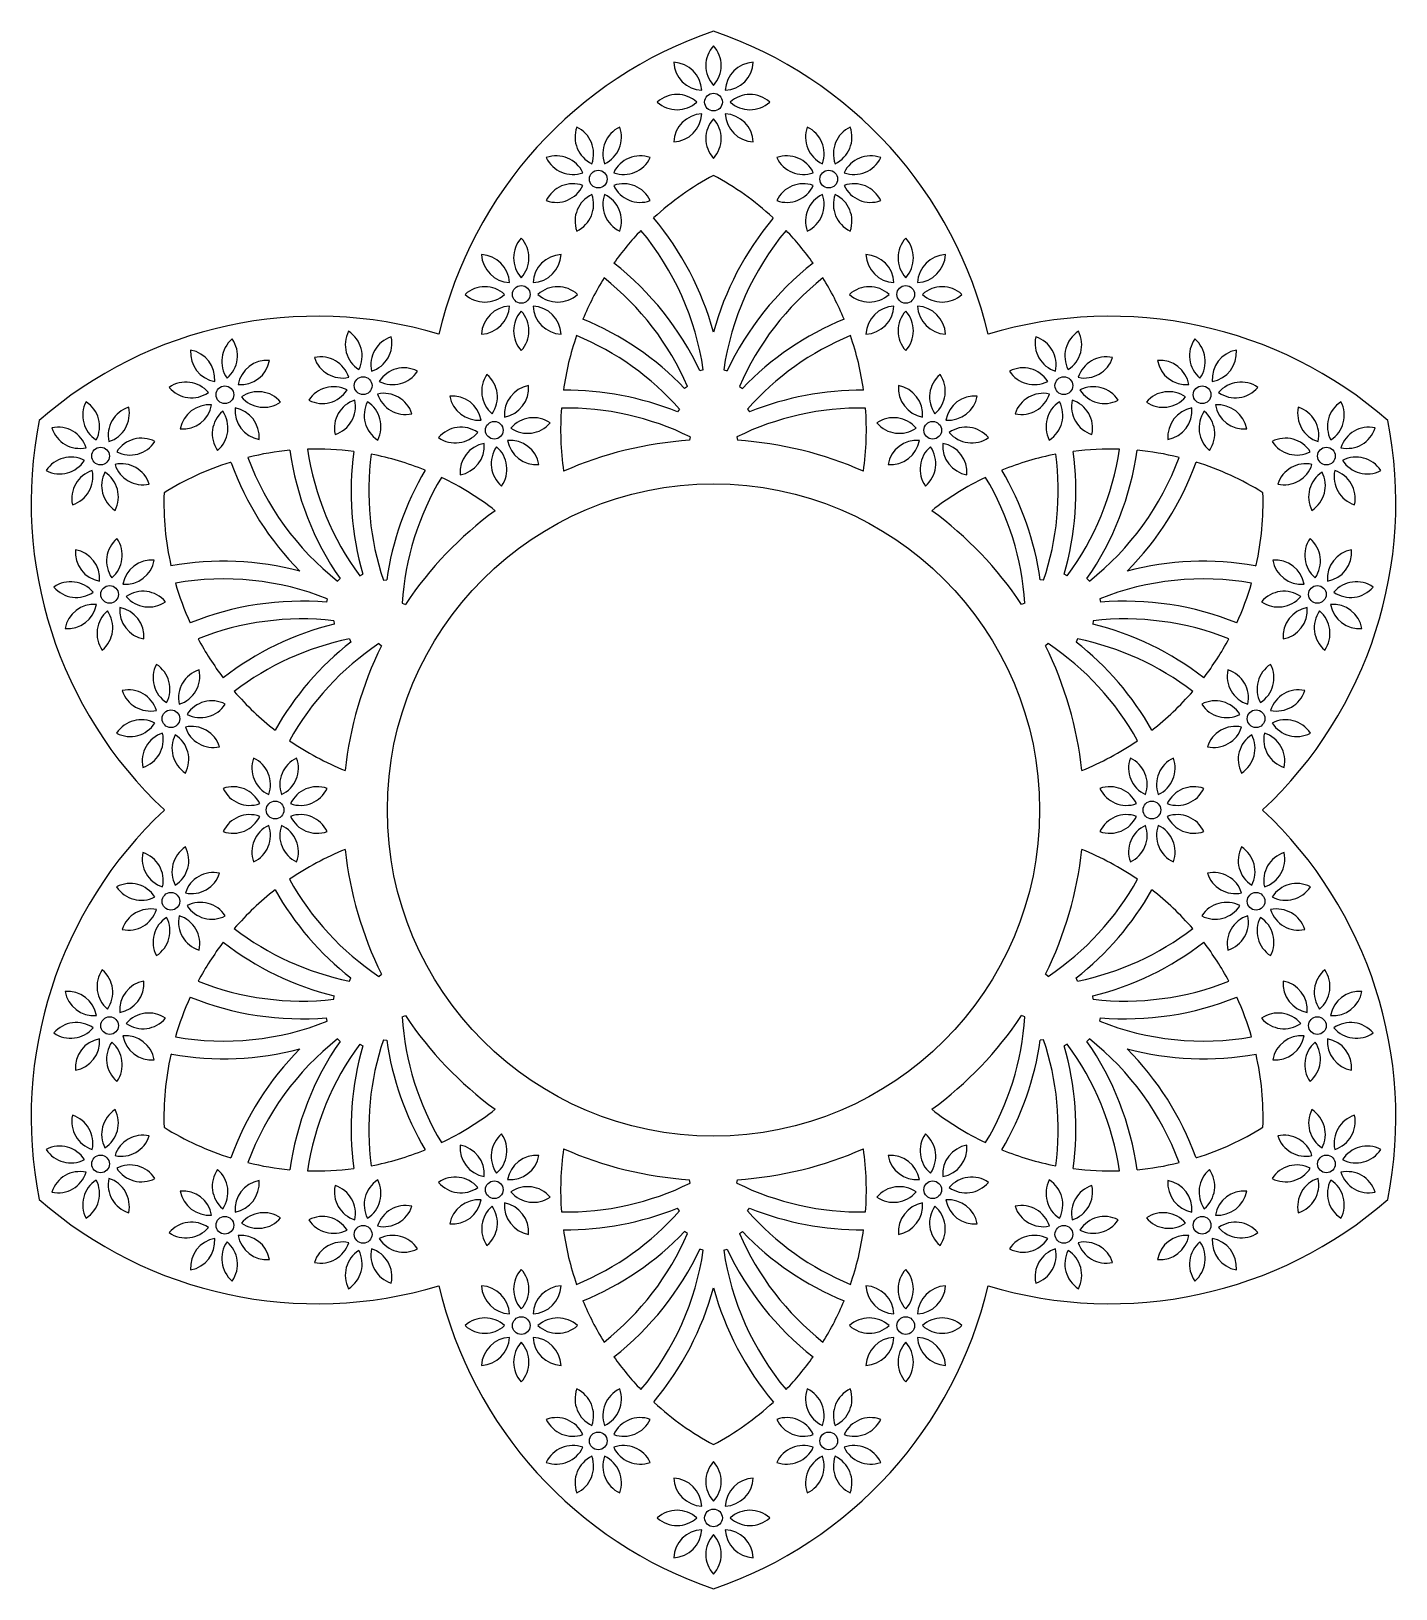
# Model space of a CAD drawing. Extents: x -453 to 81, y -70 to 115.
# Drawn here: x -258.2 to -104, y -65.3 to 110.6 of the extents above; entities that cross this region are included whole.
import ezdxf

# ---------------------------------------------------------------- set-up
doc = ezdxf.new("R2010")
doc.units = 0
doc.layers.get('0').update_dxf_attribs({"linetype": 'CONTINUOUS'})

msp = doc.modelspace()

# ---------------------------------------------------------------- linework, layer by layer
for p, q in [((-182.226307, 72.377425), (-182.60515, 72.263431)), ((-179.909152, 72.377425), (-179.530309, 72.263431)), ((-184.002483, 70.499831), (-184.330373, 70.281924)), ((-178.132976, 70.499831), (-177.805086, 70.281924)), ((-184.899695, 67.947736), (-185.124418, 67.629857)), ((-177.235764, 67.947736), (-177.011041, 67.629857)), ((-183.700726, 64.802322), (-183.776341, 64.423418)), ((-178.434733, 64.802322), (-178.359118, 64.423418)), ((-221.024216, 49.125323), (-220.671558, 49.300331)), ((-141.111243, 49.125323), (-141.463901, 49.300331)), ((-223.538347, 48.525907), (-223.250205, 48.796998)), ((-218.365431, 48.626285), (-217.977778, 48.661961)), ((-143.770028, 48.626285), (-144.157681, 48.661961)), ((-138.597111, 48.525907), (-138.885254, 48.796998)), ((-224.696925, 46.519191), (-224.787626, 46.134107)), ((-216.240907, 46.01524), (-215.874959, 45.891273)), ((-145.894552, 46.01524), (-146.2605, 45.891273)), ((-137.438533, 46.519191), (-137.347833, 46.134107)), ((-223.958969, 44.042182), (-223.934202, 43.649267)), ((-138.176489, 44.042182), (-138.201257, 43.649267)), ((-222.197397, 41.989126), (-222.034467, 41.63557)), ((-218.873904, 41.454756), (-218.583571, 41.19982)), ((-143.261555, 41.454756), (-143.551888, 41.19982)), ((-139.938062, 41.989126), (-140.100992, 41.63557)), ((-222.197397, 3.346222), (-222.034467, 3.699778)), ((-218.873904, 3.880591), (-218.583571, 4.135528)), ((-143.261555, 3.880591), (-143.551888, 4.135528)), ((-139.938062, 3.346222), (-140.100992, 3.699778)), ((-223.958969, 1.293166), (-223.934202, 1.686081)), ((-138.176489, 1.293166), (-138.201257, 1.686081)), ((-224.696925, -1.183844), (-224.787626, -0.79876)), ((-216.240907, -0.679892), (-215.874959, -0.555925)), ((-145.894552, -0.679892), (-146.2605, -0.555925)), ((-137.438533, -1.183844), (-137.347833, -0.79876)), ((-223.538347, -3.190559), (-223.250205, -3.46165)), ((-218.365431, -3.290937), (-217.977778, -3.326614)), ((-143.770028, -3.290937), (-144.157681, -3.326614)), ((-138.597111, -3.190559), (-138.885254, -3.46165)), ((-221.024216, -3.789976), (-220.671558, -3.964984)), ((-141.111243, -3.789976), (-141.463901, -3.964984)), ((-183.700726, -19.466975), (-183.776341, -19.088071)), ((-178.434733, -19.466975), (-178.359118, -19.088071)), ((-184.899695, -22.612389), (-185.124418, -22.29451)), ((-177.235764, -22.612389), (-177.011041, -22.29451)), ((-184.002483, -25.164484), (-184.330373, -24.946577)), ((-178.132976, -25.164484), (-177.805086, -24.946577)), ((-182.226307, -27.042077), (-182.60515, -26.928084)), ((-179.909152, -27.042077), (-179.530309, -26.928084))]:
    msp.add_line(p, q)
for centre, radius in [((-181.067729, 102.623076), 1), ((-194.085389, 93.924954), 1), ((-168.05007, 93.924954), 1), ((-202.783511, 80.907294), 1), ((-159.351947, 80.907294), 1), ((-236.269514, 69.569938), 1), ((-220.646829, 70.593903), 1), ((-141.488629, 70.593903), 1), ((-125.865944, 69.569938), 1), ((-205.829691, 65.556649), 1), ((-156.305768, 65.556649), 1), ((-250.311139, 62.645375), 1), ((-111.82432, 62.645375), 1), ((-181.067729, 22.667674), 36.843503), ((-249.287174, 47.02269), 1), ((-112.848285, 47.02269), 1), ((-242.362611, 32.981065), 1), ((-119.772848, 32.981065), 1), ((-230.591652, 22.667674), 1), ((-131.543807, 22.667674), 1), ((-242.362611, 12.354282), 1), ((-119.772848, 12.354282), 1), ((-249.287174, -1.687342), 1), ((-112.848285, -1.687342), 1), ((-250.311139, -17.310027), 1), ((-111.82432, -17.310027), 1), ((-205.829691, -20.221301), 1), ((-156.305768, -20.221301), 1), ((-236.269514, -24.23459), 1), ((-220.646829, -25.258555), 1), ((-141.488629, -25.258555), 1), ((-125.865944, -24.23459), 1), ((-202.783511, -35.571947), 1), ((-159.351947, -35.571947), 1), ((-194.085389, -48.589606), 1), ((-168.05007, -48.589606), 1), ((-181.067729, -57.287729), 1)]:
    msp.add_circle(centre, radius)
for centre, radius, start, end in [((-165.712353, 65.551918), 47.625533, 108.809279, 166.839994), ((-196.423106, 65.551918), 47.625533, 13.160006, 71.190721), ((-178.61248, 106.741474), 3.320433, 137.683451, 222.316549), ((-183.522979, 106.741474), 3.320433, 317.683451, 42.316549), ((-182.243753, 107.271347), 3.320433, 182.683451, 267.316549), ((-185.716, 103.7991), 3.320433, 2.683451, 87.316549), ((-176.419458, 103.7991), 3.320433, 92.683451, 177.316549), ((-179.891706, 107.271347), 3.320433, 272.683451, 357.316549), ((-185.186127, 100.167826), 3.320433, 47.683451, 132.316549), ((-185.186127, 105.078326), 3.320433, 227.683451, 312.316549), ((-176.949331, 100.167826), 3.320433, 47.683451, 132.316549), ((-176.949331, 105.078326), 3.320433, 227.683451, 312.316549), ((-182.243753, 97.974805), 3.320433, 92.683451, 177.316549), ((-185.716, 101.447053), 3.320433, 272.683451, 357.316549), ((-178.61248, 98.504678), 3.320433, 137.683451, 222.316549), ((-183.522979, 98.504678), 3.320433, 317.683451, 42.316549), ((-179.891706, 97.974805), 3.320433, 2.683451, 87.316549), ((-176.419458, 101.447053), 3.320433, 182.683451, 267.316549), ((-193.393077, 98.669441), 3.320433, 160.183451, 244.816549), ((-197.929787, 96.790274), 3.320433, 340.183451, 64.816549), ((-190.240991, 96.790274), 3.320433, 115.183451, 199.816549), ((-194.777701, 98.669441), 3.320433, 295.183451, 19.816549), ((-167.357757, 98.669441), 3.320433, 160.183451, 244.816549), ((-171.894467, 96.790274), 3.320433, 340.183451, 64.816549), ((-164.205672, 96.790274), 3.320433, 115.183451, 199.816549), ((-168.742382, 98.669441), 3.320433, 295.183451, 19.816549), ((-198.829876, 93.232642), 3.320433, 25.183451, 109.816549), ((-196.950709, 97.769352), 3.320433, 205.183451, 289.816549), ((-189.340902, 93.232642), 3.320433, 70.183451, 154.816549), ((-191.220069, 97.769352), 3.320433, 250.183451, 334.816549), ((-172.794557, 93.232642), 3.320433, 25.183451, 109.816549), ((-170.91539, 97.769352), 3.320433, 205.183451, 289.816549), ((-163.305583, 93.232642), 3.320433, 70.183451, 154.816549), ((-165.184749, 97.769352), 3.320433, 250.183451, 334.816549), ((-196.950709, 90.080556), 3.320433, 70.183451, 154.816549), ((-191.220069, 90.080556), 3.320433, 25.183451, 109.816549), ((-165.712353, 65.551918), 32.625533, 118.076835, 132.694568), ((-196.423106, 65.551918), 32.625533, 47.47379, 61.923165), ((-170.91539, 90.080556), 3.320433, 70.183451, 154.816549), ((-165.184749, 90.080556), 3.320433, 25.183451, 109.816549), ((-198.829876, 94.617266), 3.320433, 250.183451, 334.816549), ((-193.393077, 89.180467), 3.320433, 115.183451, 199.816549), ((-197.929787, 91.059634), 3.320433, 295.183451, 19.816549), ((-190.240991, 91.059634), 3.320433, 160.183451, 244.816549), ((-194.777701, 89.180467), 3.320433, 340.183451, 64.816549), ((-189.340902, 94.617266), 3.320433, 205.183451, 289.816549), ((-172.794557, 94.617266), 3.320433, 250.183451, 334.816549), ((-167.357757, 89.180467), 3.320433, 115.183451, 199.816549), ((-171.894467, 91.059634), 3.320433, 295.183451, 19.816549), ((-164.205672, 91.059634), 3.320433, 160.183451, 244.816549), ((-168.742382, 89.180467), 3.320433, 340.183451, 64.816549), ((-163.305583, 94.617266), 3.320433, 205.183451, 289.816549), ((-165.712353, 65.551918), 32.625533, 136.217848, 144.649327), ((-213.52368, 67.833328), 31.625533, 8.261104, 39.915602), ((-213.52368, 67.833328), 33.625533, 15.156029, 40.186188), ((-148.611779, 67.833328), 33.625533, 139.97667, 164.843971), ((-148.611779, 67.833328), 31.625533, 140.084398, 171.738896), ((-174.438207, 89.522201), 0.1, 319.97667, 47.47379), ((-196.423106, 65.551918), 32.625533, 35.350673, 43.782152), ((-200.328262, 85.025692), 3.320433, 137.683451, 222.316549), ((-205.238761, 85.025692), 3.320433, 317.683451, 42.316549), ((-156.896698, 85.025692), 3.320433, 137.683451, 222.316549), ((-161.807197, 85.025692), 3.320433, 317.683451, 42.316549), ((-203.959535, 85.555565), 3.320433, 182.683451, 267.316549), ((-207.431782, 82.083318), 3.320433, 2.683451, 87.316549), ((-198.13524, 82.083318), 3.320433, 92.683451, 177.316549), ((-201.607488, 85.555565), 3.320433, 272.683451, 357.316549), ((-160.527971, 85.555565), 3.320433, 182.683451, 267.316549), ((-164.000218, 82.083318), 3.320433, 2.683451, 87.316549), ((-154.703677, 82.083318), 3.320433, 92.683451, 177.316549), ((-158.175924, 85.555565), 3.320433, 272.683451, 357.316549), ((-165.712353, 65.551918), 32.625533, 148.173286, 157.355188), ((-213.022492, 57.929493), 31.625533, 23.420383, 51.725128), ((-213.022492, 57.929493), 33.625533, 25.231798, 52.004424), ((-149.112967, 57.929493), 33.625533, 127.995576, 154.768202), ((-149.112967, 57.929493), 31.625533, 128.274872, 156.579617), ((-196.423106, 65.551918), 32.625533, 22.644812, 31.826714), ((-206.901909, 78.452045), 3.320433, 47.683451, 132.316549), ((-198.665113, 78.452045), 3.320433, 47.683451, 132.316549), ((-163.470345, 78.452045), 3.320433, 47.683451, 132.316549), ((-155.233549, 78.452045), 3.320433, 47.683451, 132.316549), ((-206.901909, 83.362544), 3.320433, 227.683451, 312.316549), ((-203.959535, 76.259023), 3.320433, 92.683451, 177.316549), ((-207.431782, 79.731271), 3.320433, 272.683451, 357.316549), ((-198.13524, 79.731271), 3.320433, 182.683451, 267.316549), ((-201.607488, 76.259023), 3.320433, 2.683451, 87.316549), ((-198.665113, 83.362544), 3.320433, 227.683451, 312.316549), ((-163.470345, 83.362544), 3.320433, 227.683451, 312.316549), ((-160.527971, 76.259023), 3.320433, 92.683451, 177.316549), ((-164.000218, 79.731271), 3.320433, 272.683451, 357.316549), ((-154.703677, 79.731271), 3.320433, 182.683451, 267.316549), ((-158.175924, 76.259023), 3.320433, 2.683451, 87.316549), ((-155.233549, 83.362544), 3.320433, 227.683451, 312.316549), ((-225.884262, 30.811649), 47.625533, 73.160006, 131.190721), ((-200.328262, 76.788896), 3.320433, 137.683451, 222.316549), ((-205.238761, 76.788896), 3.320433, 317.683451, 42.316549), ((-208.602623, 47.011034), 33.625533, 43.793408, 67.662342), ((-153.532836, 47.011034), 33.625533, 112.337658, 136.206592), ((-156.896698, 76.788896), 3.320433, 137.683451, 222.316549), ((-161.807197, 76.788896), 3.320433, 317.683451, 42.316549), ((-136.251196, 30.811649), 47.625533, 48.809279, 106.839994), ((-233.297711, 73.332628), 3.320433, 130.183451, 214.816549), ((-238.1662, 73.973577), 3.320433, 310.183451, 34.816549), ((-219.34116, 75.207435), 3.320433, 152.683451, 237.316549), ((-224.084338, 73.936504), 3.320433, 332.683451, 57.316549), ((-216.461322, 72.932915), 3.320433, 107.683451, 192.316549), ((-220.713939, 75.388165), 3.320433, 287.683451, 12.316549), ((-165.712353, 65.551918), 32.625533, 160.869263, 172.039289), ((-208.602623, 47.011034), 31.625533, 41.454033, 67.57063), ((-153.532836, 47.011034), 31.625533, 112.42937, 138.545967), ((-196.423106, 65.551918), 32.625533, 7.960711, 19.130737), ((-141.42152, 75.388165), 3.320433, 167.683451, 252.316549), ((-145.674137, 72.932915), 3.320433, 347.683451, 72.316549), ((-138.051121, 73.936504), 3.320433, 122.683451, 207.316549), ((-142.794299, 75.207435), 3.320433, 302.683451, 27.316549), ((-123.969258, 73.973577), 3.320433, 145.183451, 229.816549), ((-128.837748, 73.332628), 3.320433, 325.183451, 49.816549), ((-236.828756, 74.331944), 3.320433, 175.183451, 259.816549), ((-240.724517, 71.342621), 3.320433, 355.183451, 79.816549), ((-121.410942, 71.342621), 3.320433, 100.183451, 184.816549), ((-125.306703, 74.331944), 3.320433, 280.183451, 4.816549), ((-231.507508, 70.129179), 3.320433, 85.183451, 169.816549), ((-234.496831, 74.02494), 3.320433, 265.183451, 349.816549), ((-222.985842, 74.77941), 3.320433, 197.683451, 282.316549), ((-225.441091, 70.526793), 3.320433, 17.683451, 102.316549), ((-216.033297, 69.288234), 3.320433, 62.683451, 147.316549), ((-217.304228, 74.031412), 3.320433, 242.683451, 327.316549), ((-146.102162, 69.288234), 3.320433, 32.683451, 117.316549), ((-144.831231, 74.031412), 3.320433, 212.683451, 297.316549), ((-136.694367, 70.526793), 3.320433, 77.683451, 162.316549), ((-139.149617, 74.77941), 3.320433, 257.683451, 342.316549), ((-127.638628, 74.02494), 3.320433, 190.183451, 274.816549), ((-130.62795, 70.129179), 3.320433, 10.183451, 94.816549), ((-240.673153, 67.673252), 3.320433, 40.183451, 124.816549), ((-240.032204, 72.541742), 3.320433, 220.183451, 304.816549), ((-223.989431, 67.156394), 3.320433, 62.683451, 147.316549), ((-203.933005, 69.960288), 3.320433, 145.183451, 229.816549), ((-208.801494, 69.319339), 3.320433, 325.183451, 49.816549), ((-201.374688, 67.329332), 3.320433, 100.183451, 184.816549), ((-205.270449, 70.318655), 3.320433, 280.183451, 4.816549), ((-156.865009, 70.318655), 3.320433, 175.183451, 259.816549), ((-160.76077, 67.329332), 3.320433, 355.183451, 79.816549), ((-153.333964, 69.319339), 3.320433, 130.183451, 214.816549), ((-158.202454, 69.960288), 3.320433, 310.183451, 34.816549), ((-138.146028, 67.156394), 3.320433, 32.683451, 117.316549), ((-122.103254, 72.541742), 3.320433, 235.183451, 319.816549), ((-121.462305, 67.673252), 3.320433, 55.183451, 139.816549), ((-249.00547, 67.258907), 3.320433, 152.683451, 237.316549), ((-253.748648, 65.987977), 3.320433, 332.683451, 57.316549), ((-232.506824, 66.598134), 3.320433, 40.183451, 124.816549), ((-231.865875, 71.466624), 3.320433, 220.183451, 304.816549), ((-225.260362, 71.899572), 3.320433, 242.683451, 327.316549), ((-220.57972, 65.799641), 3.320433, 107.683451, 192.316549), ((-224.832337, 68.25489), 3.320433, 287.683451, 12.316549), ((-217.20932, 67.251301), 3.320433, 152.683451, 237.316549), ((-221.952499, 65.980371), 3.320433, 332.683451, 57.316549), ((-218.307817, 66.408395), 3.320433, 17.683451, 102.316549), ((-215.852567, 70.661013), 3.320433, 197.683451, 282.316549), ((-210.591697, 66.11589), 3.320433, 10.183451, 94.816549), ((-207.602374, 70.011651), 3.320433, 190.183451, 274.816549), ((-197.70474, 36.446336), 33.625533, 68.029447, 90.543125), ((-164.430719, 36.446336), 33.625533, 89.456875, 111.970553), ((-151.543762, 66.11589), 3.320433, 85.183451, 169.816549), ((-154.533085, 70.011651), 3.320433, 265.183451, 349.816549), ((-143.827642, 66.408395), 3.320433, 77.683451, 162.316549), ((-146.282892, 70.661013), 3.320433, 257.683451, 342.316549), ((-140.18296, 65.980371), 3.320433, 122.683451, 207.316549), ((-144.926138, 67.251301), 3.320433, 302.683451, 27.316549), ((-137.303122, 68.25489), 3.320433, 167.683451, 252.316549), ((-141.555739, 65.799641), 3.320433, 347.683451, 72.316549), ((-136.875097, 71.899572), 3.320433, 212.683451, 297.316549), ((-130.269583, 71.466624), 3.320433, 235.183451, 319.816549), ((-129.628634, 66.598134), 3.320433, 55.183451, 139.816549), ((-108.386811, 65.987977), 3.320433, 122.683451, 207.316549), ((-113.129989, 67.258907), 3.320433, 302.683451, 27.316549), ((-246.125631, 64.984387), 3.320433, 107.683451, 192.316549), ((-250.378249, 67.439637), 3.320433, 287.683451, 12.316549), ((-238.042198, 65.114936), 3.320433, 85.183451, 169.816549), ((-241.03152, 69.010697), 3.320433, 265.183451, 349.816549), ((-234.372828, 65.166299), 3.320433, 130.183451, 214.816549), ((-239.241318, 65.807248), 3.320433, 310.183451, 34.816549), ((-231.814512, 67.797255), 3.320433, 175.183451, 259.816549), ((-235.710273, 64.807932), 3.320433, 355.183451, 79.816549), ((-201.426052, 63.659963), 3.320433, 55.183451, 139.816549), ((-165.712353, 65.551918), 32.625533, 175.578142, 188.147036), ((-197.70474, 36.446336), 31.625533, 63.716871, 90.971175), ((-164.430719, 36.446336), 31.625533, 89.028825, 116.283129), ((-196.423106, 65.551918), 32.625533, 351.852964, 4.421858), ((-160.709407, 63.659963), 3.320433, 40.183451, 124.816549), ((-126.425186, 64.807932), 3.320433, 100.183451, 184.816549), ((-130.320947, 67.797255), 3.320433, 280.183451, 4.816549), ((-122.894141, 65.807248), 3.320433, 145.183451, 229.816549), ((-127.76263, 65.166299), 3.320433, 325.183451, 49.816549), ((-124.093261, 65.114936), 3.320433, 10.183451, 94.816549), ((-121.103938, 69.010697), 3.320433, 190.183451, 274.816549), ((-111.75721, 67.439637), 3.320433, 167.683451, 252.316549), ((-116.009827, 64.984387), 3.320433, 347.683451, 72.316549), ((-210.528886, 57.407942), 47.625533, 168.809279, 226.839994), ((-255.105401, 62.578265), 3.320433, 17.683451, 102.316549), ((-252.650151, 66.830883), 3.320433, 197.683451, 282.316549), ((-210.23333, 67.453335), 3.320433, 235.183451, 319.816549), ((-209.592381, 62.584845), 3.320433, 55.183451, 139.816549), ((-202.067001, 68.528453), 3.320433, 235.183451, 319.816549), ((-160.068458, 68.528453), 3.320433, 220.183451, 304.816549), ((-152.543078, 62.584845), 3.320433, 40.183451, 124.816549), ((-151.902129, 67.453335), 3.320433, 220.183451, 304.816549), ((-151.606573, 57.407942), 47.625533, 313.160006, 11.190721), ((-107.030058, 62.578265), 3.320433, 77.683451, 162.316549), ((-109.485307, 66.830883), 3.320433, 257.683451, 342.316549), ((-245.697607, 61.339706), 3.320433, 62.683451, 147.316549), ((-246.968537, 66.082884), 3.320433, 242.683451, 327.316549), ((-225.884262, 30.811649), 32.625533, 82.644812, 91.826714), ((-195.627979, 67.972219), 31.625533, 188.274872, 216.579617), ((-206.388932, 60.794643), 3.320433, 100.183451, 184.816549), ((-210.284693, 63.783966), 3.320433, 280.183451, 4.816549), ((-202.857887, 61.793959), 3.320433, 145.183451, 229.816549), ((-207.726377, 61.15301), 3.320433, 325.183451, 49.816549), ((-201.067685, 64.997408), 3.320433, 190.183451, 274.816549), ((-204.057007, 61.101647), 3.320433, 10.183451, 94.816549), ((-181.067729, 22.667674), 41.843503, 93.711463, 113.882545), ((-181.067729, 22.667674), 41.843503, 66.117455, 86.288537), ((-158.078451, 61.101647), 3.320433, 85.183451, 169.816549), ((-161.067774, 64.997408), 3.320433, 265.183451, 349.816549), ((-154.409082, 61.15301), 3.320433, 130.183451, 214.816549), ((-159.277572, 61.793959), 3.320433, 310.183451, 34.816549), ((-151.850766, 63.783966), 3.320433, 175.183451, 259.816549), ((-155.746527, 60.794643), 3.320433, 355.183451, 79.816549), ((-166.50748, 67.972219), 31.625533, 323.420383, 351.725128), ((-136.251196, 30.811649), 32.625533, 88.173286, 97.355188), ((-116.437852, 61.339706), 3.320433, 32.683451, 117.316549), ((-115.166921, 66.082884), 3.320433, 212.683451, 297.316549), ((-253.653741, 59.207866), 3.320433, 62.683451, 147.316549), ((-254.924671, 63.951044), 3.320433, 242.683451, 327.316549), ((-247.972127, 58.459867), 3.320433, 17.683451, 102.316549), ((-245.516877, 62.712485), 3.320433, 197.683451, 282.316549), ((-225.884262, 30.811649), 32.625533, 107.47379, 121.923165), ((-235.650687, 61.836272), 0.1, 19.97667, 107.47379), ((-203.954359, 73.358179), 33.625533, 199.97667, 224.843971), ((-203.954359, 73.358179), 31.625533, 200.084398, 231.738896), ((-225.884262, 30.811649), 32.625533, 95.350673, 103.782152), ((-195.627979, 67.972219), 33.625533, 187.995576, 214.768202), ((-188.382251, 58.685271), 33.625533, 172.337658, 196.206592), ((-188.382251, 58.685271), 31.625533, 172.42937, 198.545967), ((-225.884262, 30.811649), 32.625533, 67.960711, 79.130737), ((-136.251196, 30.811649), 32.625533, 100.869263, 112.039289), ((-173.753208, 58.685271), 31.625533, 341.454033, 7.57063), ((-173.753208, 58.685271), 33.625533, 343.793408, 7.662342), ((-166.50748, 67.972219), 33.625533, 325.231798, 352.004424), ((-158.1811, 73.358179), 31.625533, 308.261104, 339.915602), ((-158.1811, 73.358179), 33.625533, 315.156029, 340.186188), ((-136.251196, 30.811649), 32.625533, 76.217848, 84.649327), ((-136.251196, 30.811649), 32.625533, 58.076835, 72.694568), ((-114.163332, 58.459867), 3.320433, 77.683451, 162.316549), ((-116.618582, 62.712485), 3.320433, 257.683451, 342.316549), ((-108.481718, 59.207866), 3.320433, 32.683451, 117.316549), ((-107.210787, 63.951044), 3.320433, 212.683451, 297.316549), ((-250.244029, 57.851113), 3.320433, 107.683451, 192.316549), ((-254.496647, 60.306363), 3.320433, 287.683451, 12.316549), ((-246.87363, 59.302773), 3.320433, 152.683451, 237.316549), ((-251.616808, 58.031843), 3.320433, 332.683451, 57.316549), ((-184.681896, 43.965079), 33.625533, 149.456875, 171.970553), ((-184.681896, 43.965079), 31.625533, 149.028825, 176.283129), ((-225.884262, 30.811649), 32.625533, 51.852964, 64.421858), ((-136.251196, 30.811649), 32.625533, 115.578142, 128.147036), ((-177.453563, 43.965079), 31.625533, 3.716871, 30.971175), ((-177.453563, 43.965079), 33.625533, 8.029447, 30.543125), ((-110.51865, 58.031843), 3.320433, 122.683451, 207.316549), ((-115.261829, 59.302773), 3.320433, 302.683451, 27.316549), ((-107.638812, 60.306363), 3.320433, 167.683451, 252.316549), ((-111.891429, 57.851113), 3.320433, 347.683451, 72.316549), ((-210.528886, 57.407942), 32.625533, 178.076835, 192.694568), ((-151.606573, 57.407942), 32.625533, 347.47379, 1.923165), ((-181.067729, 22.667674), 41.843503, 126.117455, 146.288537), ((-181.067729, 22.667674), 41.843503, 33.711463, 53.882545), ((-246.315371, 50.78538), 3.320433, 130.183451, 214.816549), ((-251.18386, 51.426329), 3.320433, 310.183451, 34.816549), ((-110.951599, 51.426329), 3.320433, 145.183451, 229.816549), ((-115.820088, 50.78538), 3.320433, 325.183451, 49.816549), ((-249.846415, 51.784696), 3.320433, 175.183451, 259.816549), ((-253.742177, 48.795373), 3.320433, 355.183451, 79.816549), ((-108.393282, 48.795373), 3.320433, 100.183451, 184.816549), ((-112.289043, 51.784696), 3.320433, 280.183451, 4.816549), ((-244.525168, 47.581931), 3.320433, 85.183451, 169.816549), ((-247.514491, 51.477692), 3.320433, 265.183451, 349.816549), ((-236.410309, 17.142824), 33.625533, 75.156029, 100.186188), ((-125.72515, 17.142824), 33.625533, 79.97667, 104.843971), ((-119.855249, 50.353603), 0.1, 259.97667, 347.47379), ((-117.610291, 47.581931), 3.320433, 10.183451, 94.816549), ((-114.620968, 51.477692), 3.320433, 190.183451, 274.816549), ((-253.690813, 45.126004), 3.320433, 40.183451, 124.816549), ((-253.049864, 49.994493), 3.320433, 220.183451, 304.816549), ((-236.410309, 17.142824), 31.625533, 68.261104, 99.915602), ((-210.528886, 57.407942), 32.625533, 196.217848, 204.649327), ((-125.72515, 17.142824), 31.625533, 80.084398, 111.738896), ((-151.606573, 57.407942), 32.625533, 335.350673, 343.782152), ((-109.085595, 49.994493), 3.320433, 235.183451, 319.816549), ((-108.444646, 45.126004), 3.320433, 55.183451, 139.816549), ((-251.059858, 42.567687), 3.320433, 85.183451, 169.816549), ((-254.04918, 46.463449), 3.320433, 265.183451, 349.816549), ((-245.524484, 44.050886), 3.320433, 40.183451, 124.816549), ((-244.883535, 48.919376), 3.320433, 220.183451, 304.816549), ((-227.582741, 12.624947), 33.625533, 85.231798, 112.004424), ((-134.552717, 12.624947), 33.625533, 67.995576, 94.768202), ((-117.251924, 48.919376), 3.320433, 235.183451, 319.816549), ((-116.610975, 44.050886), 3.320433, 55.183451, 139.816549), ((-111.075601, 42.567687), 3.320433, 10.183451, 94.816549), ((-108.086278, 46.463449), 3.320433, 190.183451, 274.816549), ((-247.390488, 42.619051), 3.320433, 130.183451, 214.816549), ((-252.258978, 43.26), 3.320433, 310.183451, 34.816549), ((-244.832172, 45.250006), 3.320433, 175.183451, 259.816549), ((-248.727933, 42.260684), 3.320433, 355.183451, 79.816549), ((-227.582741, 12.624947), 31.625533, 83.420383, 111.725128), ((-134.552717, 12.624947), 31.625533, 68.274872, 96.579617), ((-113.407526, 42.260684), 3.320433, 100.183451, 184.816549), ((-117.303287, 45.250006), 3.320433, 280.183451, 4.816549), ((-109.876481, 43.26), 3.320433, 145.183451, 229.816549), ((-114.744971, 42.619051), 3.320433, 325.183451, 49.816549), ((-215.917144, 10.993436), 33.625533, 103.793408, 127.662342), ((-146.218314, 10.993436), 33.625533, 52.337658, 76.206592), ((-210.528886, 57.407942), 32.625533, 208.173286, 217.355188), ((-215.917144, 10.993436), 31.625533, 101.454033, 127.57063), ((-201.318906, 15.148932), 33.625533, 128.029447, 150.543125), ((-201.318906, 15.148932), 31.625533, 123.716871, 150.971175), ((-181.067729, 22.667674), 41.843503, 153.711463, 173.882545), ((-181.067729, 22.667674), 41.843503, 6.117455, 26.288537), ((-160.816552, 15.148932), 31.625533, 29.028825, 56.283129), ((-160.816552, 15.148932), 33.625533, 29.456875, 51.970553), ((-146.218314, 10.993436), 31.625533, 52.42937, 78.545967), ((-151.606573, 57.407942), 32.625533, 322.644812, 331.826714), ((-241.056942, 37.594598), 3.320433, 152.683451, 237.316549), ((-245.80012, 36.323667), 3.320433, 332.683451, 57.316549), ((-116.335339, 36.323667), 3.320433, 122.683451, 207.316549), ((-121.078517, 37.594598), 3.320433, 302.683451, 27.316549), ((-238.177104, 35.320078), 3.320433, 107.683451, 192.316549), ((-242.429721, 37.775327), 3.320433, 287.683451, 12.316549), ((-119.705738, 37.775327), 3.320433, 167.683451, 252.316549), ((-123.958355, 35.320078), 3.320433, 347.683451, 72.316549), ((-244.701624, 37.166573), 3.320433, 197.683451, 282.316549), ((-247.156873, 32.913956), 3.320433, 17.683451, 102.316549), ((-210.528886, 57.407942), 32.625533, 220.869263, 232.039289), ((-151.606573, 57.407942), 32.625533, 307.960711, 319.130737), ((-114.978585, 32.913956), 3.320433, 77.683451, 162.316549), ((-117.433835, 37.166573), 3.320433, 257.683451, 342.316549), ((-237.749079, 31.675396), 3.320433, 62.683451, 147.316549), ((-239.02001, 36.418574), 3.320433, 242.683451, 327.316549), ((-124.38638, 31.675396), 3.320433, 32.683451, 117.316549), ((-123.115449, 36.418574), 3.320433, 212.683451, 297.316549), ((-245.705213, 29.543556), 3.320433, 62.683451, 147.316549), ((-246.976143, 34.286735), 3.320433, 242.683451, 327.316549), ((-240.023599, 28.795558), 3.320433, 17.683451, 102.316549), ((-237.568349, 33.048175), 3.320433, 197.683451, 282.316549), ((-122.11186, 28.795558), 3.320433, 77.683451, 162.316549), ((-124.56711, 33.048175), 3.320433, 257.683451, 342.316549), ((-116.430246, 29.543556), 3.320433, 32.683451, 117.316549), ((-115.159315, 34.286735), 3.320433, 212.683451, 297.316549), ((-242.295501, 28.186803), 3.320433, 107.683451, 192.316549), ((-246.548119, 30.642053), 3.320433, 287.683451, 12.316549), ((-238.925102, 29.638464), 3.320433, 152.683451, 237.316549), ((-243.66828, 28.367533), 3.320433, 332.683451, 57.316549), ((-210.528886, 57.407942), 32.625533, 235.578142, 248.147036), ((-151.606573, 57.407942), 32.625533, 291.852964, 304.421858), ((-118.467178, 28.367533), 3.320433, 122.683451, 207.316549), ((-123.210357, 29.638464), 3.320433, 302.683451, 27.316549), ((-115.58734, 30.642053), 3.320433, 167.683451, 252.316549), ((-119.839957, 28.186803), 3.320433, 347.683451, 72.316549), ((-229.89934, 27.412161), 3.320433, 160.183451, 244.816549), ((-234.43605, 25.532994), 3.320433, 340.183451, 64.816549), ((-226.747254, 25.532994), 3.320433, 115.183451, 199.816549), ((-231.283964, 27.412161), 3.320433, 295.183451, 19.816549), ((-130.851494, 27.412161), 3.320433, 160.183451, 244.816549), ((-135.388204, 25.532994), 3.320433, 340.183451, 64.816549), ((-127.699409, 25.532994), 3.320433, 115.183451, 199.816549), ((-132.236119, 27.412161), 3.320433, 295.183451, 19.816549), ((-235.336139, 21.975361), 3.320433, 25.183451, 109.816549), ((-233.456972, 26.512071), 3.320433, 205.183451, 289.816549), ((-225.847165, 21.975361), 3.320433, 70.183451, 154.816549), ((-227.726332, 26.512071), 3.320433, 250.183451, 334.816549), ((-136.288294, 21.975361), 3.320433, 25.183451, 109.816549), ((-134.409127, 26.512071), 3.320433, 205.183451, 289.816549), ((-126.79932, 21.975361), 3.320433, 70.183451, 154.816549), ((-128.678487, 26.512071), 3.320433, 250.183451, 334.816549), ((-210.528886, -12.072594), 47.625533, 133.160006, 191.190721), ((-233.456972, 18.823276), 3.320433, 70.183451, 154.816549), ((-235.336139, 23.359986), 3.320433, 250.183451, 334.816549), ((-227.726332, 18.823276), 3.320433, 25.183451, 109.816549), ((-225.847165, 23.359986), 3.320433, 205.183451, 289.816549), ((-134.409127, 18.823276), 3.320433, 70.183451, 154.816549), ((-136.288294, 23.359986), 3.320433, 250.183451, 334.816549), ((-128.678487, 18.823276), 3.320433, 25.183451, 109.816549), ((-126.79932, 23.359986), 3.320433, 205.183451, 289.816549), ((-151.606573, -12.072594), 47.625533, 348.809279, 46.839994), ((-229.89934, 17.923187), 3.320433, 115.183451, 199.816549), ((-234.43605, 19.802354), 3.320433, 295.183451, 19.816549), ((-226.747254, 19.802354), 3.320433, 160.183451, 244.816549), ((-231.283964, 17.923187), 3.320433, 340.183451, 64.816549), ((-130.851494, 17.923187), 3.320433, 115.183451, 199.816549), ((-135.388204, 19.802354), 3.320433, 295.183451, 19.816549), ((-127.699409, 19.802354), 3.320433, 160.183451, 244.816549), ((-132.236119, 17.923187), 3.320433, 340.183451, 64.816549), ((-242.295501, 17.148545), 3.320433, 167.683451, 252.316549), ((-246.548119, 14.693295), 3.320433, 347.683451, 72.316549), ((-238.925102, 15.696884), 3.320433, 122.683451, 207.316549), ((-243.66828, 16.967815), 3.320433, 302.683451, 27.316549), ((-210.528886, -12.072594), 32.625533, 111.852964, 124.421858), ((-181.067729, 22.667674), 41.843503, 186.117455, 206.288537), ((-181.067729, 22.667674), 41.843503, 333.711463, 353.882545), ((-151.606573, -12.072594), 32.625533, 55.578142, 68.147036), ((-118.467178, 16.967815), 3.320433, 152.683451, 237.316549), ((-123.210357, 15.696884), 3.320433, 332.683451, 57.316549), ((-115.58734, 14.693295), 3.320433, 107.683451, 192.316549), ((-119.839957, 17.148545), 3.320433, 287.683451, 12.316549), ((-246.976143, 11.048613), 3.320433, 32.683451, 117.316549), ((-237.568349, 12.287173), 3.320433, 77.683451, 162.316549), ((-240.023599, 16.53979), 3.320433, 257.683451, 342.316549), ((-201.318906, 30.186416), 31.625533, 209.028825, 236.283129), ((-160.816552, 30.186416), 31.625533, 303.716871, 330.971175), ((-124.56711, 12.287173), 3.320433, 17.683451, 102.316549), ((-122.11186, 16.53979), 3.320433, 197.683451, 282.316549), ((-115.159315, 11.048613), 3.320433, 62.683451, 147.316549), ((-245.705213, 15.791791), 3.320433, 212.683451, 297.316549), ((-210.528886, -12.072594), 32.625533, 127.960711, 139.130737), ((-201.318906, 30.186416), 33.625533, 209.456875, 231.970553), ((-160.816552, 30.186416), 33.625533, 308.029447, 330.543125), ((-151.606573, -12.072594), 32.625533, 40.869263, 52.039289), ((-116.430246, 15.791791), 3.320433, 242.683451, 327.316549), ((-244.701624, 8.168775), 3.320433, 77.683451, 162.316549), ((-247.156873, 12.421392), 3.320433, 257.683451, 342.316549), ((-238.177104, 10.01527), 3.320433, 167.683451, 252.316549), ((-242.429721, 7.56002), 3.320433, 347.683451, 72.316549), ((-239.02001, 8.916773), 3.320433, 32.683451, 117.316549), ((-237.749079, 13.659952), 3.320433, 212.683451, 297.316549), ((-123.115449, 8.916773), 3.320433, 62.683451, 147.316549), ((-124.38638, 13.659952), 3.320433, 242.683451, 327.316549), ((-119.705738, 7.56002), 3.320433, 107.683451, 192.316549), ((-123.958355, 10.01527), 3.320433, 287.683451, 12.316549), ((-117.433835, 8.168775), 3.320433, 17.683451, 102.316549), ((-114.978585, 12.421392), 3.320433, 197.683451, 282.316549), ((-241.056942, 7.74075), 3.320433, 122.683451, 207.316549), ((-245.80012, 9.011681), 3.320433, 302.683451, 27.316549), ((-215.917144, 34.341911), 31.625533, 232.42937, 258.545967), ((-146.218314, 34.341911), 31.625533, 281.454033, 307.57063), ((-116.335339, 9.011681), 3.320433, 152.683451, 237.316549), ((-121.078517, 7.74075), 3.320433, 332.683451, 57.316549), ((-210.528886, -12.072594), 32.625533, 142.644812, 151.826714), ((-215.917144, 34.341911), 33.625533, 232.337658, 256.206592), ((-146.218314, 34.341911), 33.625533, 283.793408, 307.662342), ((-151.606573, -12.072594), 32.625533, 28.173286, 37.355188), ((-247.390488, 2.716297), 3.320433, 145.183451, 229.816549), ((-252.258978, 2.075348), 3.320433, 325.183451, 49.816549), ((-109.876481, 2.075348), 3.320433, 130.183451, 214.816549), ((-114.744971, 2.716297), 3.320433, 310.183451, 34.816549), ((-251.059858, 2.76766), 3.320433, 190.183451, 274.816549), ((-254.04918, -1.128101), 3.320433, 10.183451, 94.816549), ((-244.832172, 0.085341), 3.320433, 100.183451, 184.816549), ((-248.727933, 3.074664), 3.320433, 280.183451, 4.816549), ((-227.582741, 32.7104), 31.625533, 248.274872, 276.579617), ((-134.552717, 32.7104), 31.625533, 263.420383, 291.725128), ((-113.407526, 3.074664), 3.320433, 175.183451, 259.816549), ((-117.303287, 0.085341), 3.320433, 355.183451, 79.816549), ((-108.086278, -1.128101), 3.320433, 85.183451, 169.816549), ((-111.075601, 2.76766), 3.320433, 265.183451, 349.816549), ((-210.528886, -12.072594), 32.625533, 155.350673, 163.782152), ((-227.582741, 32.7104), 33.625533, 247.995576, 274.768202), ((-134.552717, 32.7104), 33.625533, 265.231798, 292.004424), ((-151.606573, -12.072594), 32.625533, 16.217848, 24.649327), ((-253.049864, -4.659146), 3.320433, 55.183451, 139.816549), ((-245.524484, 1.284461), 3.320433, 235.183451, 319.816549), ((-244.883535, -3.584028), 3.320433, 55.183451, 139.816549), ((-236.410309, 28.192524), 31.625533, 260.084398, 291.738896), ((-184.681896, 1.370269), 31.625533, 183.716871, 210.971175), ((-181.067729, 22.667674), 41.843503, 213.711463, 233.882545), ((-181.067729, 22.667674), 41.843503, 306.117455, 326.288537), ((-177.453563, 1.370269), 31.625533, 329.028825, 356.283129), ((-125.72515, 28.192524), 31.625533, 248.261104, 279.915602), ((-117.251924, -3.584028), 3.320433, 40.183451, 124.816549), ((-116.610975, 1.284461), 3.320433, 220.183451, 304.816549), ((-109.085595, -4.659146), 3.320433, 40.183451, 124.816549), ((-253.690813, 0.209344), 3.320433, 235.183451, 319.816549), ((-249.846415, -6.449348), 3.320433, 100.183451, 184.816549), ((-253.742177, -3.460026), 3.320433, 280.183451, 4.816549), ((-247.514491, -6.142345), 3.320433, 10.183451, 94.816549), ((-244.525168, -2.246583), 3.320433, 190.183451, 274.816549), ((-203.954359, -28.022831), 31.625533, 128.261104, 159.915602), ((-195.627979, -22.636871), 33.625533, 145.231798, 172.004424), ((-188.382251, -13.349924), 31.625533, 161.454033, 187.57063), ((-184.681896, 1.370269), 33.625533, 188.029447, 210.543125), ((-177.453563, 1.370269), 33.625533, 329.456875, 351.970553), ((-173.753208, -13.349924), 31.625533, 352.42937, 18.545967), ((-166.50748, -22.636871), 33.625533, 7.995576, 34.768202), ((-158.1811, -28.022831), 31.625533, 20.084398, 51.738896), ((-114.620968, -6.142345), 3.320433, 85.183451, 169.816549), ((-117.610291, -2.246583), 3.320433, 265.183451, 349.816549), ((-108.393282, -3.460026), 3.320433, 175.183451, 259.816549), ((-112.289043, -6.449348), 3.320433, 355.183451, 79.816549), ((-108.444646, 0.209344), 3.320433, 220.183451, 304.816549), ((-246.315371, -5.450032), 3.320433, 145.183451, 229.816549), ((-251.18386, -6.090981), 3.320433, 325.183451, 49.816549), ((-210.528886, -12.072594), 32.625533, 167.47379, 181.923165), ((-242.28021, -5.018255), 0.1, 79.97667, 167.47379), ((-236.410309, 28.192524), 33.625533, 259.97667, 284.843971), ((-203.954359, -28.022831), 33.625533, 135.156029, 160.186188), ((-195.627979, -22.636871), 31.625533, 143.420383, 171.725128), ((-188.382251, -13.349924), 33.625533, 163.793408, 187.662342), ((-173.753208, -13.349924), 33.625533, 352.337658, 16.206592), ((-166.50748, -22.636871), 31.625533, 8.274872, 36.579617), ((-125.72515, 28.192524), 33.625533, 255.156029, 280.186188), ((-158.1811, -28.022831), 33.625533, 19.97667, 44.843971), ((-151.606573, -12.072594), 32.625533, 358.076835, 12.694568), ((-110.951599, -6.090981), 3.320433, 130.183451, 214.816549), ((-115.820088, -5.450032), 3.320433, 310.183451, 34.816549), ((-250.244029, -12.515765), 3.320433, 167.683451, 252.316549), ((-254.496647, -14.971015), 3.320433, 347.683451, 72.316549), ((-246.87363, -13.967426), 3.320433, 122.683451, 207.316549), ((-251.616808, -12.696495), 3.320433, 302.683451, 27.316549), ((-225.884262, 14.523698), 32.625533, 295.578142, 308.147036), ((-136.251196, 14.523698), 32.625533, 231.852964, 244.421858), ((-110.51865, -12.696495), 3.320433, 152.683451, 237.316549), ((-115.261829, -13.967426), 3.320433, 332.683451, 57.316549), ((-107.638812, -14.971015), 3.320433, 107.683451, 192.316549), ((-111.891429, -12.515765), 3.320433, 287.683451, 12.316549), ((-245.516877, -17.377137), 3.320433, 77.683451, 162.316549), ((-225.884262, 14.523698), 32.625533, 238.076835, 252.694568), ((-202.857887, -16.458611), 3.320433, 130.183451, 214.816549), ((-207.726377, -15.817662), 3.320433, 310.183451, 34.816549), ((-154.409082, -15.817662), 3.320433, 145.183451, 229.816549), ((-159.277572, -16.458611), 3.320433, 325.183451, 49.816549), ((-136.251196, 14.523698), 32.625533, 287.47379, 301.923165), ((-116.618582, -17.377137), 3.320433, 17.683451, 102.316549), ((-253.653741, -13.872518), 3.320433, 212.683451, 297.316549), ((-254.924671, -18.615697), 3.320433, 32.683451, 117.316549), ((-247.972127, -13.12452), 3.320433, 257.683451, 342.316549), ((-225.884262, 14.523698), 32.625533, 280.869263, 292.039289), ((-206.388932, -15.459295), 3.320433, 175.183451, 259.816549), ((-210.284693, -18.448618), 3.320433, 355.183451, 79.816549), ((-165.712353, -20.21657), 32.625533, 171.852964, 184.421858), ((-181.067729, 22.667674), 41.843503, 246.117455, 266.288537), ((-181.067729, 22.667674), 41.843503, 273.711463, 293.882545), ((-196.423106, -20.21657), 32.625533, 355.578142, 8.147036), ((-151.850766, -18.448618), 3.320433, 100.183451, 184.816549), ((-155.746527, -15.459295), 3.320433, 280.183451, 4.816549), ((-136.251196, 14.523698), 32.625533, 247.960711, 259.130737), ((-114.163332, -13.12452), 3.320433, 197.683451, 282.316549), ((-107.210787, -18.615697), 3.320433, 62.683451, 147.316549), ((-108.481718, -13.872518), 3.320433, 242.683451, 327.316549), ((-246.968537, -20.747536), 3.320433, 32.683451, 117.316549), ((-225.884262, 14.523698), 32.625533, 256.217848, 264.649327), ((-201.067685, -19.66206), 3.320433, 85.183451, 169.816549), ((-204.057007, -15.766299), 3.320433, 265.183451, 349.816549), ((-161.067774, -19.66206), 3.320433, 10.183451, 94.816549), ((-158.078451, -15.766299), 3.320433, 190.183451, 274.816549), ((-136.251196, 14.523698), 32.625533, 275.350673, 283.782152), ((-126.484772, -16.500925), 0.1, 199.97667, 287.47379), ((-115.166921, -20.747536), 3.320433, 62.683451, 147.316549), ((-252.650151, -21.495535), 3.320433, 77.683451, 162.316549), ((-255.105401, -17.242918), 3.320433, 257.683451, 342.316549), ((-249.00547, -21.92356), 3.320433, 122.683451, 207.316549), ((-253.748648, -20.652629), 3.320433, 302.683451, 27.316549), ((-246.125631, -19.64904), 3.320433, 167.683451, 252.316549), ((-250.378249, -22.104289), 3.320433, 347.683451, 72.316549), ((-245.697607, -16.004358), 3.320433, 212.683451, 297.316549), ((-234.372828, -19.830951), 3.320433, 145.183451, 229.816549), ((-239.241318, -20.4719), 3.320433, 325.183451, 49.816549), ((-231.814512, -22.461907), 3.320433, 100.183451, 184.816549), ((-235.710273, -19.472584), 3.320433, 280.183451, 4.816549), ((-225.884262, 14.523698), 32.625533, 268.173286, 277.355188), ((-217.20932, -21.915954), 3.320433, 122.683451, 207.316549), ((-221.952499, -20.645023), 3.320433, 302.683451, 27.316549), ((-210.23333, -22.117987), 3.320433, 40.183451, 124.816549), ((-151.902129, -22.117987), 3.320433, 55.183451, 139.816549), ((-140.18296, -20.645023), 3.320433, 152.683451, 237.316549), ((-144.926138, -21.915954), 3.320433, 332.683451, 57.316549), ((-136.251196, 14.523698), 32.625533, 262.644812, 271.826714), ((-126.425186, -19.472584), 3.320433, 175.183451, 259.816549), ((-130.320947, -22.461907), 3.320433, 355.183451, 79.816549), ((-122.894141, -20.4719), 3.320433, 130.183451, 214.816549), ((-127.76263, -19.830951), 3.320433, 310.183451, 34.816549), ((-116.437852, -16.004358), 3.320433, 242.683451, 327.316549), ((-111.75721, -22.104289), 3.320433, 107.683451, 192.316549), ((-116.009827, -19.64904), 3.320433, 287.683451, 12.316549), ((-108.386811, -20.652629), 3.320433, 152.683451, 237.316549), ((-113.129989, -21.92356), 3.320433, 332.683451, 57.316549), ((-107.030058, -17.242918), 3.320433, 197.683451, 282.316549), ((-109.485307, -21.495535), 3.320433, 17.683451, 102.316549), ((-238.042198, -19.779588), 3.320433, 190.183451, 274.816549), ((-241.03152, -23.675349), 3.320433, 10.183451, 94.816549), ((-220.57972, -20.464293), 3.320433, 167.683451, 252.316549), ((-224.832337, -22.919543), 3.320433, 347.683451, 72.316549), ((-209.592381, -17.249498), 3.320433, 220.183451, 304.816549), ((-202.067001, -23.193105), 3.320433, 40.183451, 124.816549), ((-201.426052, -18.324615), 3.320433, 220.183451, 304.816549), ((-197.70474, 8.889011), 31.625533, 269.028825, 296.283129), ((-164.430719, 8.889011), 31.625533, 243.716871, 270.971175), ((-160.709407, -18.324615), 3.320433, 235.183451, 319.816549), ((-160.068458, -23.193105), 3.320433, 55.183451, 139.816549), ((-152.543078, -17.249498), 3.320433, 235.183451, 319.816549), ((-137.303122, -22.919543), 3.320433, 107.683451, 192.316549), ((-141.555739, -20.464293), 3.320433, 287.683451, 12.316549), ((-121.103938, -23.675349), 3.320433, 85.183451, 169.816549), ((-124.093261, -19.779588), 3.320433, 265.183451, 349.816549), ((-225.884262, 14.523698), 47.625533, 228.809279, 286.839994), ((-231.865875, -26.131276), 3.320433, 55.183451, 139.816549), ((-215.852567, -25.325665), 3.320433, 77.683451, 162.316549), ((-218.307817, -21.073048), 3.320433, 257.683451, 342.316549), ((-207.602374, -24.676304), 3.320433, 85.183451, 169.816549), ((-210.591697, -20.780543), 3.320433, 265.183451, 349.816549), ((-203.933005, -24.62494), 3.320433, 130.183451, 214.816549), ((-208.801494, -23.983991), 3.320433, 310.183451, 34.816549), ((-201.374688, -21.993985), 3.320433, 175.183451, 259.816549), ((-205.270449, -24.983307), 3.320433, 355.183451, 79.816549), ((-197.70474, 8.889011), 33.625533, 269.456875, 291.970553), ((-208.602623, -1.675686), 31.625533, 292.42937, 318.545967), ((-153.532836, -1.675686), 31.625533, 221.454033, 247.57063), ((-164.430719, 8.889011), 33.625533, 248.029447, 270.543125), ((-156.865009, -24.983307), 3.320433, 100.183451, 184.816549), ((-160.76077, -21.993985), 3.320433, 280.183451, 4.816549), ((-153.333964, -23.983991), 3.320433, 145.183451, 229.816549), ((-158.202454, -24.62494), 3.320433, 325.183451, 49.816549), ((-154.533085, -24.676304), 3.320433, 10.183451, 94.816549), ((-151.543762, -20.780543), 3.320433, 190.183451, 274.816549), ((-136.251196, 14.523698), 47.625533, 253.160006, 311.190721), ((-146.282892, -25.325665), 3.320433, 17.683451, 102.316549), ((-143.827642, -21.073048), 3.320433, 197.683451, 282.316549), ((-130.269583, -26.131276), 3.320433, 40.183451, 124.816549), ((-240.673153, -22.337904), 3.320433, 235.183451, 319.816549), ((-240.032204, -27.206394), 3.320433, 55.183451, 139.816549), ((-232.506824, -21.262787), 3.320433, 235.183451, 319.816549), ((-225.260362, -26.564225), 3.320433, 32.683451, 117.316549), ((-223.989431, -21.821046), 3.320433, 212.683451, 297.316549), ((-136.875097, -26.564225), 3.320433, 62.683451, 147.316549), ((-138.146028, -21.821046), 3.320433, 242.683451, 327.316549), ((-129.628634, -21.262787), 3.320433, 220.183451, 304.816549), ((-122.103254, -27.206394), 3.320433, 40.183451, 124.816549), ((-121.462305, -22.337904), 3.320433, 220.183451, 304.816549), ((-236.828756, -28.996596), 3.320433, 100.183451, 184.816549), ((-240.724517, -26.007274), 3.320433, 280.183451, 4.816549), ((-233.297711, -27.99728), 3.320433, 145.183451, 229.816549), ((-238.1662, -28.638229), 3.320433, 325.183451, 49.816549), ((-234.496831, -28.689593), 3.320433, 10.183451, 94.816549), ((-231.507508, -24.793832), 3.320433, 190.183451, 274.816549), ((-222.985842, -29.444063), 3.320433, 77.683451, 162.316549), ((-225.441091, -25.191446), 3.320433, 257.683451, 342.316549), ((-217.304228, -28.696064), 3.320433, 32.683451, 117.316549), ((-216.033297, -23.952886), 3.320433, 212.683451, 297.316549), ((-165.712353, -20.21657), 32.625533, 187.960711, 199.130737), ((-208.602623, -1.675686), 33.625533, 292.337658, 316.206592), ((-213.022492, -12.594145), 31.625533, 308.274872, 336.579617), ((-149.112967, -12.594145), 31.625533, 203.420383, 231.725128), ((-153.532836, -1.675686), 33.625533, 223.793408, 247.662342), ((-196.423106, -20.21657), 32.625533, 340.869263, 352.039289), ((-144.831231, -28.696064), 3.320433, 62.683451, 147.316549), ((-146.102162, -23.952886), 3.320433, 242.683451, 327.316549), ((-139.149617, -29.444063), 3.320433, 17.683451, 102.316549), ((-136.694367, -25.191446), 3.320433, 197.683451, 282.316549), ((-127.638628, -28.689593), 3.320433, 85.183451, 169.816549), ((-130.62795, -24.793832), 3.320433, 265.183451, 349.816549), ((-123.969258, -28.638229), 3.320433, 130.183451, 214.816549), ((-128.837748, -27.99728), 3.320433, 310.183451, 34.816549), ((-121.410942, -26.007274), 3.320433, 175.183451, 259.816549), ((-125.306703, -28.996596), 3.320433, 355.183451, 79.816549), ((-219.34116, -29.872088), 3.320433, 122.683451, 207.316549), ((-224.084338, -28.601157), 3.320433, 302.683451, 27.316549), ((-216.461322, -27.597568), 3.320433, 167.683451, 252.316549), ((-220.713939, -30.052817), 3.320433, 347.683451, 72.316549), ((-213.022492, -12.594145), 33.625533, 307.995576, 334.768202), ((-213.52368, -22.497981), 31.625533, 320.084398, 351.738896), ((-148.611779, -22.497981), 31.625533, 188.261104, 219.915602), ((-149.112967, -12.594145), 33.625533, 205.231798, 232.004424), ((-141.42152, -30.052817), 3.320433, 107.683451, 192.316549), ((-145.674137, -27.597568), 3.320433, 287.683451, 12.316549), ((-138.051121, -28.601157), 3.320433, 152.683451, 237.316549), ((-142.794299, -29.872088), 3.320433, 332.683451, 57.316549), ((-200.328262, -31.453549), 3.320433, 137.683451, 222.316549), ((-205.238761, -31.453549), 3.320433, 317.683451, 42.316549), ((-156.896698, -31.453549), 3.320433, 137.683451, 222.316549), ((-161.807197, -31.453549), 3.320433, 317.683451, 42.316549), ((-165.712353, -20.21657), 47.625533, 193.160006, 251.190721), ((-203.959535, -30.923676), 3.320433, 182.683451, 267.316549), ((-207.431782, -34.395923), 3.320433, 2.683451, 87.316549), ((-198.13524, -34.395923), 3.320433, 92.683451, 177.316549), ((-201.607488, -30.923676), 3.320433, 272.683451, 357.316549), ((-213.52368, -22.497981), 33.625533, 319.97667, 344.843971), ((-196.423106, -20.21657), 47.625533, 288.809279, 346.839994), ((-148.611779, -22.497981), 33.625533, 195.156029, 220.186188), ((-160.527971, -30.923676), 3.320433, 182.683451, 267.316549), ((-164.000218, -34.395923), 3.320433, 2.683451, 87.316549), ((-154.703677, -34.395923), 3.320433, 92.683451, 177.316549), ((-158.175924, -30.923676), 3.320433, 272.683451, 357.316549), ((-165.712353, -20.21657), 32.625533, 202.644812, 211.826714), ((-196.423106, -20.21657), 32.625533, 328.173286, 337.355188), ((-206.901909, -38.027196), 3.320433, 47.683451, 132.316549), ((-198.665113, -38.027196), 3.320433, 47.683451, 132.316549), ((-163.470345, -38.027196), 3.320433, 47.683451, 132.316549), ((-155.233549, -38.027196), 3.320433, 47.683451, 132.316549), ((-206.901909, -33.116697), 3.320433, 227.683451, 312.316549), ((-203.959535, -40.220218), 3.320433, 92.683451, 177.316549), ((-207.431782, -36.74797), 3.320433, 272.683451, 357.316549), ((-198.13524, -36.74797), 3.320433, 182.683451, 267.316549), ((-201.607488, -40.220218), 3.320433, 2.683451, 87.316549), ((-198.665113, -33.116697), 3.320433, 227.683451, 312.316549), ((-163.470345, -33.116697), 3.320433, 227.683451, 312.316549), ((-160.527971, -40.220218), 3.320433, 92.683451, 177.316549), ((-164.000218, -36.74797), 3.320433, 272.683451, 357.316549), ((-154.703677, -36.74797), 3.320433, 182.683451, 267.316549), ((-158.175924, -40.220218), 3.320433, 2.683451, 87.316549), ((-155.233549, -33.116697), 3.320433, 227.683451, 312.316549), ((-200.328262, -39.690345), 3.320433, 137.683451, 222.316549), ((-205.238761, -39.690345), 3.320433, 317.683451, 42.316549), ((-156.896698, -39.690345), 3.320433, 137.683451, 222.316549), ((-161.807197, -39.690345), 3.320433, 317.683451, 42.316549), ((-165.712353, -20.21657), 32.625533, 215.350673, 223.782152), ((-196.423106, -20.21657), 32.625533, 316.217848, 324.649327), ((-193.393077, -43.845119), 3.320433, 160.183451, 244.816549), ((-197.929787, -45.724286), 3.320433, 340.183451, 64.816549), ((-190.240991, -45.724286), 3.320433, 115.183451, 199.816549), ((-194.777701, -43.845119), 3.320433, 295.183451, 19.816549), ((-167.357757, -43.845119), 3.320433, 160.183451, 244.816549), ((-171.894467, -45.724286), 3.320433, 340.183451, 64.816549), ((-164.205672, -45.724286), 3.320433, 115.183451, 199.816549), ((-168.742382, -43.845119), 3.320433, 295.183451, 19.816549), ((-187.697252, -44.186854), 0.1, 139.97667, 227.47379), ((-165.712353, -20.21657), 32.625533, 227.47379, 241.923165), ((-196.423106, -20.21657), 32.625533, 298.076835, 312.694568), ((-198.829876, -49.281919), 3.320433, 25.183451, 109.816549), ((-196.950709, -44.745209), 3.320433, 205.183451, 289.816549), ((-189.340902, -49.281919), 3.320433, 70.183451, 154.816549), ((-191.220069, -44.745209), 3.320433, 250.183451, 334.816549), ((-172.794557, -49.281919), 3.320433, 25.183451, 109.816549), ((-170.91539, -44.745209), 3.320433, 205.183451, 289.816549), ((-163.305583, -49.281919), 3.320433, 70.183451, 154.816549), ((-165.184749, -44.745209), 3.320433, 250.183451, 334.816549), ((-196.950709, -52.434004), 3.320433, 70.183451, 154.816549), ((-191.220069, -52.434004), 3.320433, 25.183451, 109.816549), ((-170.91539, -52.434004), 3.320433, 70.183451, 154.816549), ((-165.184749, -52.434004), 3.320433, 25.183451, 109.816549), ((-198.829876, -47.897294), 3.320433, 250.183451, 334.816549), ((-193.393077, -53.334093), 3.320433, 115.183451, 199.816549), ((-197.929787, -51.454927), 3.320433, 295.183451, 19.816549), ((-190.240991, -51.454927), 3.320433, 160.183451, 244.816549), ((-194.777701, -53.334093), 3.320433, 340.183451, 64.816549), ((-189.340902, -47.897294), 3.320433, 205.183451, 289.816549), ((-178.61248, -53.169331), 3.320433, 137.683451, 222.316549), ((-183.522979, -53.169331), 3.320433, 317.683451, 42.316549), ((-172.794557, -47.897294), 3.320433, 250.183451, 334.816549), ((-167.357757, -53.334093), 3.320433, 115.183451, 199.816549), ((-171.894467, -51.454927), 3.320433, 295.183451, 19.816549), ((-164.205672, -51.454927), 3.320433, 160.183451, 244.816549), ((-168.742382, -53.334093), 3.320433, 340.183451, 64.816549), ((-163.305583, -47.897294), 3.320433, 205.183451, 289.816549), ((-182.243753, -52.639458), 3.320433, 182.683451, 267.316549), ((-185.716, -56.111705), 3.320433, 2.683451, 87.316549), ((-176.419458, -56.111705), 3.320433, 92.683451, 177.316549), ((-179.891706, -52.639458), 3.320433, 272.683451, 357.316549), ((-185.186127, -59.742978), 3.320433, 47.683451, 132.316549), ((-185.186127, -54.832479), 3.320433, 227.683451, 312.316549), ((-176.949331, -59.742978), 3.320433, 47.683451, 132.316549), ((-176.949331, -54.832479), 3.320433, 227.683451, 312.316549), ((-182.243753, -61.935999), 3.320433, 92.683451, 177.316549), ((-185.716, -58.463752), 3.320433, 272.683451, 357.316549), ((-178.61248, -61.406127), 3.320433, 137.683451, 222.316549), ((-183.522979, -61.406127), 3.320433, 317.683451, 42.316549), ((-179.891706, -61.935999), 3.320433, 2.683451, 87.316549), ((-176.419458, -58.463752), 3.320433, 182.683451, 267.316549)]:
    msp.add_arc(centre, radius, start, end)

doc.saveas('drawing.dxf')
